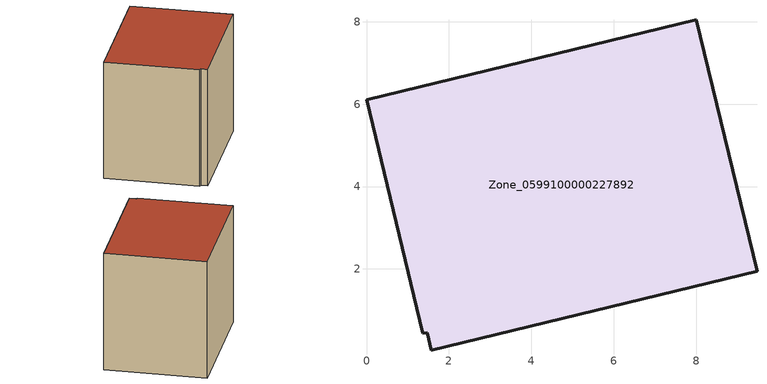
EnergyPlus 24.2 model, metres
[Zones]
Zone_0599100000227892
 floor ground (C_G): 1.48,0.45 1.36,0.44 0,6.11 8.01,8.05 9.48,1.94 1.58,0.03 z0
 wall outside (C_F): 9.48,1.94 8.01,8.05 0,6.11 1.36,0.44 1.48,0.45 1.58,0.03 9.48,1.94 z0:7.59
 roof outside (C_R): 1.48,0.45 1.58,0.03 9.48,1.94 8.01,8.05 0,6.11 1.36,0.44 z7.59
[BUILDING]
Pand.0599100000227892: North Axis=0; Terrain=City; Loads Convergence Tolerance Value=0.04; Temperature Convergence Tolerance Value=0.4; Solar Distribution=FullExterior; Maximum Number of Warmup Days=25; Minimum Number of Warmup Days=1
[Site:Location]
Rotterdam.The.Hague.AP_ZH_NLD Design_Conditions: Latitude=51.96; Longitude=4.45; Time Zone=1; Elevation=-4.5
[SITE:GROUNDTEMPERATURE:BUILDINGSURFACE]
18, 18, 18, 18, 18, 18, 18, 18, 18, 18, 18, 18
[MATERIAL] Thermal Absorptance=0.9; Solar Absorptance=0.7; Visible Absorptance=0.7
Name | Roughness | Thickness | Conductivity | Density | Specific Heat
G.TC.1965-1974 | MediumSmooth | 0.15 | 0.882353 | 540 | 1210
F.TC.1965-1974 | Rough | 0.3 | 0.697674 | 1920 | 840
R.TC.1965-1974 | MediumRough | 0.2 | 0.232558 | 1500 | 1000
[CONSTRUCTION]
C_G: G.TC.1965-1974
C_F: F.TC.1965-1974
C_R: R.TC.1965-1974
[ZONE]
Zone_0599100000227892: Type=1; Multiplier=1; Ceiling Height=Autocalculate; Volume=Autocalculate; Floor Area=autocalculate; Part of Total Floor Area=Yes
[ZONEINFILTRATION:DESIGNFLOWRATE]
Infil_Zone_0599100000227892: Zone or ZoneList or Space or SpaceList=Zone_0599100000227892; Schedule=AlwaysOn; Design Flow Rate Calculation Method=Flow/Area; Flow Rate per Floor Area=0.003; Constant Term Coefficient=1; Temperature Term Coefficient=0; Velocity Term Coefficient=0; Velocity Squared Term Coefficient=0
[HVACTEMPLATE:ZONE:IDEALLOADSAIRSYSTEM]
Zone_0599100000227892: Maximum Heating Supply Air Temperature=50; Minimum Cooling Supply Air Temperature=13; Maximum Heating Supply Air Humidity Ratio=0.0156; Minimum Cooling Supply Air Humidity Ratio=0.0077; Heating Limit=NoLimit; Cooling Limit=NoLimit; Dehumidification Control Type=ConstantSensibleHeatRatio; Cooling Sensible Heat Ratio=0.7; Dehumidification Setpoint=60; Humidification Control Type=None; Humidification Setpoint=30; Outdoor Air Method=None; Outdoor Air Flow Rate per Person=0.00944; Outdoor Air Flow Rate per Zone Floor Area=0; Outdoor Air Flow Rate per Zone=0; Demand Controlled Ventilation Type=None; Outdoor Air Economizer Type=NoEconomizer; Heat Recovery Type=None; Sensible Heat Recovery Effectiveness=0.7; Latent Heat Recovery Effectiveness=0.65
[ZONECONTROL:THERMOSTAT]
ThermostatControl_Zone_0599100000227892: Zone or ZoneList=Zone_0599100000227892; Control Type Schedule=DualSetpointControlType; Control 1=Thermostat_Zone_0599100000227892; Temperature Difference Between Cutout And Setpoint=0
[THERMOSTATSETPOINT:DUALSETPOINT]
Thermostat_Zone_0599100000227892: Heating Setpoint Temperature Schedule=HeatingSetpoint_Zone_0599100000227892; Cooling Setpoint Temperature Schedule=CoolingSetpoint_Zone_0599100000227892
[SCHEDULE:COMPACT]
HeatingSetpoint_Zone_0599100000227892: Through: 12/31, For: AllDays, Until: 24:00, 21
CoolingSetpoint_Zone_0599100000227892: Through: 12/31, For: AllDays, Until: 24:00, 24
DualSetpointControlType: Through: 12/31, For: AllDays, Until: 24:00, 4
AlwaysOn: Through: 12/31, For: AllDays, Until: 24:00, 1
